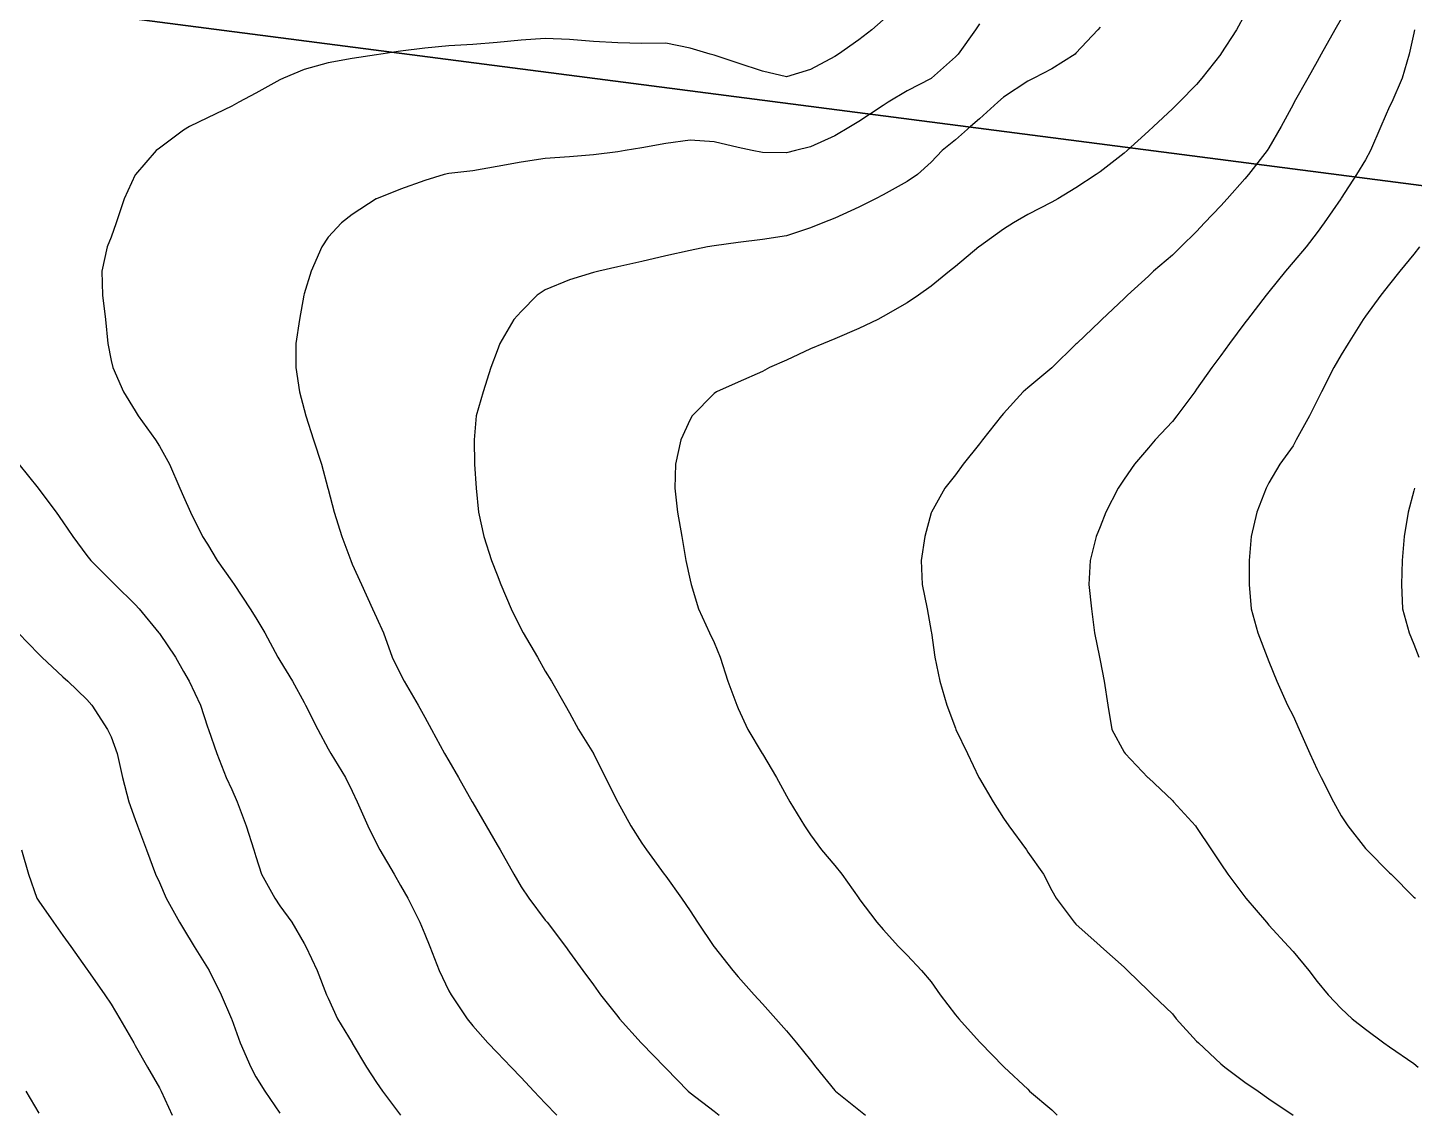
# Model space of a CAD drawing. Extents: x -729 to 771, y -779 to 721.
# Drawn here: x -155 to 34.1, y -561.3 to -413.4 of the extents above; entities that cross this region are included whole.
import ezdxf

# ---------------------------------------------------------------- set-up
doc = ezdxf.new("R2010")
doc.units = 0

msp = doc.modelspace()

# ---------------------------------------------------------------- linework, layer by layer
at = {"layer": 'CONTOURS'}
for points in [[(11.0149, -411.5741, 376.472), (9.8892, -413.6646, 376.472), (7.7255, -416.945, 376.472), (7.7189, -416.9541, 376.472), (5.1642, -420.2436, 376.472), (4.436, -421.1316, 376.472), (2.0643, -423.533, 376.472), (1.1465, -424.4505, 376.472), (-1.4283, -426.8225, 376.472), (-2.143, -427.479, 376.472), (-5.0142, -430.112, 376.472), (-5.4324, -430.4546, 376.472), (-8.7219, -433.0052, 376.472), (-9.2758, -433.4015, 376.472), (-12.0114, -435.1847, 376.472), (-14.4946, -436.6909, 376.472), (-15.3009, -437.1573, 376.472), (-18.5903, -438.8278, 376.472), (-20.5238, -439.9804, 376.472), (-21.8798, -440.8529, 376.472), (-25.1693, -443.2132, 376.472), (-25.2477, -443.2699, 376.472), (-28.4588, -445.9516, 376.472), (-29.2648, -446.5593, 376.472), (-31.7482, -448.6161, 376.472), (-33.4916, -449.8488, 376.472), (-35.0377, -450.8841, 376.472), (-38.3272, -452.7684, 376.472), (-39.0456, -453.1383, 376.472), (-41.6167, -454.3775, 376.472), (-44.9061, -455.7866, 376.472), (-46.4447, -456.4278, 376.472), (-48.1956, -457.1713, 376.472), (-51.4851, -458.7089, 376.472), (-53.8036, -459.7172, 376.472), (-54.7745, -460.2319, 376.472), (-58.064, -461.7189, 376.472), (-61.0263, -463.0067, 376.472), (-61.3535, -463.252, 376.472), (-64.3561, -466.2962, 376.472), (-64.643, -466.8044, 376.472), (-65.9119, -469.5857, 376.472), (-66.6154, -472.8751, 376.472), (-66.736, -476.1646, 376.472), (-66.3649, -479.4541, 376.472), (-65.7572, -482.7436, 376.472), (-65.2267, -486.033, 376.472), (-64.643, -488.7021, 376.472), (-64.5112, -489.3225, 376.472), (-63.509, -492.612, 376.472), (-62.0063, -495.9015, 376.472), (-61.3535, -497.1998, 376.472), (-60.5525, -499.1909, 376.472), (-59.4724, -502.4804, 376.472), (-58.2499, -505.7699, 376.472), (-58.064, -506.1944, 376.472), (-56.751, -509.0593, 376.472), (-54.7953, -512.3488, 376.472), (-54.7745, -512.3811, 376.472), (-52.8455, -515.6383, 376.472), (-51.4851, -518.1021, 376.472), (-51.0388, -518.9278, 376.472), (-49.044, -522.2172, 376.472), (-48.1956, -523.447, 376.472), (-46.714, -525.5067, 376.472), (-44.9061, -527.6285, 376.472), (-43.9355, -528.7962, 376.472), (-41.6401, -532.0857, 376.472), (-41.6167, -532.1195, 376.472), (-39.1499, -535.3751, 376.472), (-38.3272, -536.3674, 376.472), (-36.2345, -538.6646, 376.472), (-35.0377, -539.8473, 376.472), (-33.0652, -541.9541, 376.472), (-31.7482, -543.496, 376.472), (-30.5287, -545.2436, 376.472), (-28.4588, -547.9861, 376.472), (-27.9862, -548.533, 376.472), (-25.1693, -551.6886, 376.472), (-25.0428, -551.8225, 376.472), (-21.8798, -555.0518, 376.472), (-21.8206, -555.112, 376.472), (-18.5903, -558.1429, 376.472), (-18.3386, -558.4015, 376.472), (-15.3009, -560.9645, 376.472), (-14.5685, -561.6909, 376.472)], [(24.1728, -412.1436, 386.472), (23.2842, -413.6646, 386.472), (21.4124, -416.9541, 386.472), (20.8833, -417.9612, 386.472), (19.6273, -420.2436, 386.472), (17.7569, -423.533, 386.472), (17.5939, -423.8164, 386.472), (15.9674, -426.8225, 386.472), (14.3044, -429.7272, 386.472), (14.0495, -430.112, 386.472), (11.5234, -433.4015, 386.472), (11.0149, -433.9603, 386.472), (8.5913, -436.6909, 386.472), (7.7255, -437.6446, 386.472), (5.5317, -439.9804, 386.472), (4.436, -441.154, 386.472), (2.2688, -443.2699, 386.472), (1.1465, -444.3767, 386.472), (-1.4316, -446.5593, 386.472), (-2.143, -447.2561, 386.472), (-4.9787, -449.8488, 386.472), (-5.4324, -450.3005, 386.472), (-8.4791, -453.1383, 386.472), (-8.7219, -453.3795, 386.472), (-11.8928, -456.4278, 386.472), (-12.0114, -456.5434, 386.472), (-15.2809, -459.7172, 386.472), (-15.3009, -459.7339, 386.472), (-18.5903, -462.4985, 386.472), (-19.2001, -463.0067, 386.472), (-21.8798, -465.981, 386.472), (-22.1685, -466.2962, 386.472), (-24.7754, -469.5857, 386.472), (-25.1693, -470.1103, 386.472), (-27.3832, -472.8751, 386.472), (-28.4588, -474.3295, 386.472), (-29.9038, -476.1646, 386.472), (-31.7316, -479.4541, 386.472), (-31.7482, -479.5312, 386.472), (-32.633, -482.7436, 386.472), (-33.1126, -486.033, 386.472), (-32.9996, -489.3225, 386.472), (-32.3033, -492.612, 386.472), (-31.7482, -495.7322, 386.472), (-31.7253, -495.9015, 386.472), (-31.2418, -499.1909, 386.472), (-30.5681, -502.4804, 386.472), (-29.6434, -505.7699, 386.472), (-28.4588, -508.8862, 386.472), (-28.399, -509.0593, 386.472), (-26.828, -512.3488, 386.472), (-25.2394, -515.6383, 386.472), (-25.1693, -515.7641, 386.472), (-23.3092, -518.9278, 386.472), (-21.8798, -521.175, 386.472), (-21.174, -522.2172, 386.472), (-18.7828, -525.5067, 386.472), (-18.5903, -525.7853, 386.472), (-16.4306, -528.7962, 386.472), (-15.3009, -531.0121, 386.472), (-14.7001, -532.0857, 386.472), (-12.276, -535.3751, 386.472), (-12.0114, -535.6396, 386.472), (-8.7219, -538.5852, 386.472), (-8.64, -538.6646, 386.472), (-5.4324, -541.4993, 386.472), (-4.9669, -541.9541, 386.472), (-2.143, -544.7007, 386.472), (-1.6, -545.2436, 386.472), (1.1465, -547.872, 386.472), (1.6653, -548.533, 386.472), (4.436, -551.5642, 386.472), (4.6844, -551.8225, 386.472), (7.7255, -554.665, 386.472), (8.272, -555.112, 386.472), (11.0149, -557.1562, 386.472), (12.849, -558.4015, 386.472), (14.3044, -559.4308, 386.472), (17.5939, -561.664, 386.472)], [(-38.3272, -412.2995, 346.472), (-39.8525, -413.6646, 346.472), (-41.6167, -415.0022, 346.472), (-44.4026, -416.9541, 346.472), (-44.9061, -417.2907, 346.472), (-48.1956, -419.0726, 346.472), (-51.4851, -420.0577, 346.472), (-54.7745, -419.2752, 346.472), (-58.064, -418.2068, 346.472), (-61.3535, -417.1224, 346.472), (-61.9046, -416.9541, 346.472), (-64.643, -416.1558, 346.472), (-67.9324, -415.4945, 346.472), (-71.2219, -415.5073, 346.472), (-74.5114, -415.451, 346.472), (-77.8009, -415.2442, 346.472), (-81.0903, -414.9806, 346.472), (-84.3798, -414.8588, 346.472), (-87.6693, -415.0831, 346.472), (-90.9588, -415.4012, 346.472), (-94.2482, -415.6767, 346.472), (-97.5377, -415.8508, 346.472), (-100.8272, -416.1481, 346.472), (-104.1167, -416.576, 346.472), (-106.7887, -416.9541, 346.472), (-107.4061, -417.0438, 346.472), (-110.6956, -417.5482, 346.472), (-113.9851, -418.1623, 346.472), (-117.2745, -419.0796, 346.472), (-120.0849, -420.2436, 346.472), (-120.564, -420.4852, 346.472), (-123.8535, -422.3102, 346.472), (-126.1865, -423.533, 346.472), (-127.143, -424.0518, 346.472), (-130.4324, -425.68, 346.472), (-132.8854, -426.8225, 346.472), (-133.7219, -427.3288, 346.472), (-137.0114, -429.773, 346.472), (-137.4362, -430.112, 346.472), (-140.2782, -433.4015, 346.472), (-140.3009, -433.4471, 346.472), (-141.8114, -436.6909, 346.472), (-142.8947, -439.9804, 346.472), (-143.5903, -441.9108, 346.472), (-144.1095, -443.2699, 346.472), (-144.8775, -446.5593, 346.472), (-144.7826, -449.8488, 346.472), (-144.3331, -453.1383, 346.472), (-144.0302, -456.4278, 346.472), (-143.5903, -458.7504, 346.472), (-143.3727, -459.7172, 346.472), (-141.9187, -463.0067, 346.472), (-140.3009, -465.607, 346.472), (-139.8881, -466.2962, 346.472), (-137.5335, -469.5857, 346.472), (-137.0114, -470.4178, 346.472), (-135.6465, -472.8751, 346.472), (-134.2004, -476.1646, 346.472), (-133.7219, -477.2798, 346.472), (-132.772, -479.4541, 346.472), (-131.1065, -482.7436, 346.472), (-130.4324, -483.815, 346.472), (-129.1077, -486.033, 346.472), (-127.143, -488.8401, 346.472), (-126.8226, -489.3225, 346.472), (-124.6221, -492.612, 346.472), (-123.8535, -493.8514, 346.472), (-122.6343, -495.9015, 346.472), (-120.851, -499.1909, 346.472), (-120.564, -499.6627, 346.472), (-118.8427, -502.4804, 346.472), (-117.2745, -505.3794, 346.472), (-117.0686, -505.7699, 346.472), (-115.398, -509.0593, 346.472), (-113.9851, -511.7176, 346.472), (-113.6243, -512.3488, 346.472), (-111.6383, -515.6383, 346.472), (-110.6956, -517.4818, 346.472), (-110.0285, -518.9278, 346.472), (-108.5899, -522.2172, 346.472), (-107.4061, -524.6454, 346.472), (-106.9282, -525.5067, 346.472), (-104.9703, -528.7962, 346.472), (-104.1167, -530.3296, 346.472), (-103.1317, -532.0857, 346.472), (-101.4798, -535.3751, 346.472), (-100.8272, -536.9807, 346.472), (-100.1352, -538.6646, 346.472), (-98.8424, -541.9541, 346.472), (-97.5377, -544.7085, 346.472), (-97.2374, -545.2436, 346.472), (-95.0522, -548.533, 346.472), (-94.2482, -549.5005, 346.472), (-92.2306, -551.8225, 346.472), (-90.9588, -553.1305, 346.472), (-89.039, -555.112, 346.472), (-87.6693, -556.5464, 346.472), (-85.9394, -558.4015, 346.472), (-84.3798, -560.0383, 346.472), (-82.8228, -561.6909, 346.472)], [(-25.1693, -412.8599, 356.472), (-25.7224, -413.6646, 356.472), (-28.0601, -416.9541, 356.472), (-28.4588, -417.3586, 356.472), (-31.6953, -420.2436, 356.472), (-31.7482, -420.2831, 356.472), (-35.0377, -421.9692, 356.472), (-37.6152, -423.533, 356.472), (-38.3272, -423.9926, 356.472), (-41.6167, -426.1402, 356.472), (-42.751, -426.8225, 356.472), (-44.9061, -428.1112, 356.472), (-48.1956, -429.6169, 356.472), (-50.2466, -430.112, 356.472), (-51.4851, -430.4422, 356.472), (-54.7745, -430.3796, 356.472), (-56.1557, -430.112, 356.472), (-58.064, -429.7072, 356.472), (-61.3535, -428.9361, 356.472), (-64.643, -428.6828, 356.472), (-67.9324, -429.1378, 356.472), (-71.2219, -429.747, 356.472), (-73.4707, -430.112, 356.472), (-74.5114, -430.2903, 356.472), (-77.8009, -430.7134, 356.472), (-81.0903, -430.9897, 356.472), (-84.3798, -431.2168, 356.472), (-87.6693, -431.7148, 356.472), (-90.9588, -432.315, 356.472), (-94.2482, -432.8649, 356.472), (-97.5377, -433.2497, 356.472), (-98.1931, -433.4015, 356.472), (-100.8272, -434.2157, 356.472), (-104.1167, -435.3635, 356.472), (-107.4061, -436.6821, 356.472), (-107.4252, -436.6909, 356.472), (-110.6956, -438.8204, 356.472), (-112.188, -439.9804, 356.472), (-113.9851, -441.9321, 356.472), (-114.8359, -443.2699, 356.472), (-116.3289, -446.5593, 356.472), (-117.2745, -449.6462, 356.472), (-117.3278, -449.8488, 356.472), (-117.9167, -453.1383, 356.472), (-118.3875, -456.4278, 356.472), (-118.4033, -459.7172, 356.472), (-117.9128, -463.0067, 356.472), (-117.2745, -465.4155, 356.472), (-117.0476, -466.2962, 356.472), (-115.972, -469.5857, 356.472), (-114.9051, -472.8751, 356.472), (-114.0155, -476.1646, 356.472), (-113.9851, -476.2799, 356.472), (-113.1723, -479.4541, 356.472), (-112.122, -482.7436, 356.472), (-110.9168, -486.033, 356.472), (-110.6956, -486.5269, 356.472), (-109.4626, -489.3225, 356.472), (-107.9388, -492.612, 356.472), (-107.4061, -493.8199, 356.472), (-106.4462, -495.9015, 356.472), (-105.2442, -499.1909, 356.472), (-104.1167, -501.5375, 356.472), (-103.6207, -502.4804, 356.472), (-101.7391, -505.7699, 356.472), (-100.8272, -507.3929, 356.472), (-99.8981, -509.0593, 356.472), (-98.1249, -512.3488, 356.472), (-97.5377, -513.3467, 356.472), (-96.22, -515.6383, 356.472), (-94.3375, -518.9278, 356.472), (-94.2482, -519.066, 356.472), (-92.422, -522.2172, 356.472), (-90.9588, -524.8036, 356.472), (-90.5368, -525.5067, 356.472), (-88.6768, -528.7962, 356.472), (-87.6693, -530.5156, 356.472), (-86.6212, -532.0857, 356.472), (-84.3798, -535.0889, 356.472), (-84.1426, -535.3751, 356.472), (-81.6342, -538.6646, 356.472), (-81.0903, -539.4547, 356.472), (-79.2667, -541.9541, 356.472), (-77.8009, -543.9025, 356.472), (-76.8335, -545.2436, 356.472), (-74.5114, -548.2218, 356.472), (-74.2588, -548.533, 356.472), (-71.288, -551.8225, 356.472), (-71.2219, -551.8913, 356.472), (-68.0793, -555.112, 356.472), (-67.9324, -555.2618, 356.472), (-64.8872, -558.4015, 356.472), (-64.643, -558.6099, 356.472), (-61.3535, -561.1283, 356.472), (-60.6785, -561.6909, 356.472)], [(-8.7219, -413.2762, 366.472), (-9.0445, -413.6646, 366.472), (-12.0114, -416.8504, 366.472), (-12.1342, -416.9541, 366.472), (-15.3009, -418.9682, 366.472), (-17.7439, -420.2436, 366.472), (-18.5903, -420.6682, 366.472), (-21.8798, -422.8231, 366.472), (-22.6498, -423.533, 366.472), (-25.1693, -425.7775, 366.472), (-26.4174, -426.8225, 366.472), (-28.4588, -428.6535, 366.472), (-30.2538, -430.112, 366.472), (-31.7482, -431.6909, 366.472), (-33.6401, -433.4015, 366.472), (-35.0377, -434.3513, 366.472), (-38.3272, -436.1469, 366.472), (-39.3414, -436.6909, 366.472), (-41.6167, -437.8292, 366.472), (-44.9061, -439.3242, 366.472), (-46.5289, -439.9804, 366.472), (-48.1956, -440.6763, 366.472), (-51.4851, -441.7389, 366.472), (-54.7745, -442.2402, 366.472), (-58.064, -442.6404, 366.472), (-61.3535, -443.0955, 366.472), (-62.2815, -443.2699, 366.472), (-64.643, -443.749, 366.472), (-67.9324, -444.4596, 366.472), (-71.2219, -445.2687, 366.472), (-74.5114, -445.9791, 366.472), (-77.0741, -446.5593, 366.472), (-77.8009, -446.7471, 366.472), (-81.0903, -447.7405, 366.472), (-84.3798, -449.1119, 366.472), (-85.4764, -449.8488, 366.472), (-87.6693, -452.0506, 366.472), (-88.6679, -453.1383, 366.472), (-90.5697, -456.4278, 366.472), (-90.9588, -457.4313, 366.472), (-91.8286, -459.7172, 366.472), (-92.8477, -463.0067, 366.472), (-93.788, -466.2962, 366.472), (-94.0809, -469.5857, 366.472), (-94.0271, -472.8751, 366.472), (-93.8062, -476.1646, 366.472), (-93.4685, -479.4541, 366.472), (-92.7642, -482.7436, 366.472), (-91.6975, -486.033, 366.472), (-90.9588, -487.982, 366.472), (-90.4249, -489.3225, 366.472), (-89.0138, -492.612, 366.472), (-87.6693, -495.3875, 366.472), (-87.4047, -495.9015, 366.472), (-85.4261, -499.1909, 366.472), (-84.3798, -501.101, 366.472), (-83.5494, -502.4804, 366.472), (-81.6665, -505.7699, 366.472), (-81.0903, -506.794, 366.472), (-79.8345, -509.0593, 366.472), (-77.8171, -512.3488, 366.472), (-77.8009, -512.3754, 366.472), (-76.1909, -515.6383, 366.472), (-74.5332, -518.9278, 366.472), (-74.5114, -518.9682, 366.472), (-72.7057, -522.2172, 366.472), (-71.2219, -524.5781, 366.472), (-70.5894, -525.5067, 366.472), (-68.1726, -528.7962, 366.472), (-67.9324, -529.0973, 366.472), (-65.788, -532.0857, 366.472), (-64.643, -533.7858, 366.472), (-63.6212, -535.3751, 366.472), (-61.405, -538.6646, 366.472), (-61.3535, -538.7365, 366.472), (-58.7931, -541.9541, 366.472), (-58.064, -542.8287, 366.472), (-55.8818, -545.2436, 366.472), (-54.7745, -546.4708, 366.472), (-52.9314, -548.533, 366.472), (-51.4851, -550.1783, 366.472), (-50.1173, -551.8225, 366.472), (-48.1956, -554.1798, 366.472), (-47.4682, -555.112, 366.472), (-44.9061, -558.3065, 366.472), (-44.8234, -558.4015, 366.472), (-41.6167, -560.9334, 366.472), (-40.6932, -561.6909, 366.472)], [(34.1513, -413.6646, 396.472), (34.0412, -414.1067, 396.472), (33.4257, -416.9541, 396.472), (32.4684, -420.2436, 396.472), (31.0472, -423.533, 396.472), (30.7518, -424.0895, 396.472), (29.5457, -426.8225, 396.472), (28.166, -430.112, 396.472), (27.4623, -431.3876, 396.472), (26.2487, -433.4015, 396.472), (24.1728, -436.6102, 396.472), (24.1187, -436.6909, 396.472), (21.8435, -439.9804, 396.472), (20.8833, -441.3029, 396.472), (19.3573, -443.2699, 396.472), (17.5939, -445.3604, 396.472), (16.5416, -446.5593, 396.472), (14.3044, -449.3941, 396.472), (13.9371, -449.8488, 396.472), (11.3784, -453.1383, 396.472), (11.0149, -453.6316, 396.472), (8.9324, -456.4278, 396.472), (7.7255, -458.0586, 396.472), (6.5169, -459.7172, 396.472), (4.436, -462.6843, 396.472), (4.2136, -463.0067, 396.472), (1.7216, -466.2962, 396.472), (1.1465, -467.0543, 396.472), (-1.2265, -469.5857, 396.472), (-2.143, -470.672, 396.472), (-4.0208, -472.8751, 396.472), (-5.4324, -474.9319, 396.472), (-6.2397, -476.1646, 396.472), (-7.9235, -479.4541, 396.472), (-8.7219, -481.4169, 396.472), (-9.2726, -482.7436, 396.472), (-10.0721, -486.033, 396.472), (-10.2683, -489.3225, 396.472), (-9.9169, -492.612, 396.472), (-9.4716, -495.9015, 396.472), (-8.8068, -499.1909, 396.472), (-8.7219, -499.6663, 396.472), (-8.1787, -502.4804, 396.472), (-7.6593, -505.7699, 396.472), (-7.1456, -509.0593, 396.472), (-5.4324, -512.1632, 396.472), (-5.3088, -512.3488, 396.472), (-2.192, -515.6383, 396.472), (-2.143, -515.6856, 396.472), (1.1465, -518.7678, 396.472), (1.2937, -518.9278, 396.472), (4.2646, -522.2172, 396.472), (4.436, -522.4194, 396.472), (6.4761, -525.5067, 396.472), (7.7255, -527.4085, 396.472), (8.6906, -528.7962, 396.472), (11.0149, -531.9035, 396.472), (11.1618, -532.0857, 396.472), (13.9737, -535.3751, 396.472), (14.3044, -535.7556, 396.472), (16.9752, -538.6646, 396.472), (17.5939, -539.3733, 396.472), (19.7231, -541.9541, 396.472), (20.8833, -543.423, 396.472), (22.3936, -545.2436, 396.472), (24.1728, -547.1363, 396.472), (25.6435, -548.533, 396.472), (27.4623, -549.9591, 396.472), (29.9832, -551.8225, 396.472), (30.7518, -552.3425, 396.472), (34.0412, -554.6254, 396.472), (34.6662, -555.112, 396.472)], [(34.8102, -443.2699, 406.472), (34.0412, -444.2523, 406.472), (32.1453, -446.5593, 406.472), (30.7518, -448.3573, 406.472), (29.5694, -449.8488, 406.472), (27.4623, -452.6853, 406.472), (27.157, -453.1383, 406.472), (25.0991, -456.4278, 406.472), (24.1728, -457.9796, 406.472), (23.1372, -459.7172, 406.472), (21.4629, -463.0067, 406.472), (20.8833, -464.2045, 406.472), (19.8289, -466.2962, 406.472), (18.0106, -469.5857, 406.472), (17.5939, -470.3914, 406.472), (15.7827, -472.8751, 406.472), (14.3044, -475.4572, 406.472), (13.9036, -476.1646, 406.472), (12.6292, -479.4541, 406.472), (11.8797, -482.7436, 406.472), (11.596, -486.033, 406.472), (11.6116, -489.3225, 406.472), (11.8861, -492.612, 406.472), (12.7865, -495.9015, 406.472), (14.0489, -499.1909, 406.472), (14.3044, -499.8089, 406.472), (15.3668, -502.4804, 406.472), (16.842, -505.7699, 406.472), (17.5939, -507.217, 406.472), (18.4094, -509.0593, 406.472), (19.8642, -512.3488, 406.472), (20.8833, -514.5332, 406.472), (21.4095, -515.6383, 406.472), (23.085, -518.9278, 406.472), (24.1728, -520.8703, 406.472), (25.0428, -522.2172, 406.472), (27.4623, -525.3078, 406.472), (27.6485, -525.5067, 406.472), (30.7518, -528.61, 406.472), (30.9525, -528.7962, 406.472), (34.0412, -531.9354, 406.472), (34.2663, -532.0857, 406.472)], [(-156.1939, -472.8751, 336.472), (-153.555, -476.1646, 336.472), (-153.4588, -476.2869, 336.472), (-151.0866, -479.4541, 336.472), (-150.1693, -480.7374, 336.472), (-148.7905, -482.7436, 336.472), (-146.8798, -485.336, 336.472), (-146.3455, -486.033, 336.472), (-143.5903, -488.8177, 336.472), (-143.0827, -489.3225, 336.472), (-140.3009, -492.0159, 336.472), (-139.7705, -492.612, 336.472), (-137.069, -495.9015, 336.472), (-137.0114, -495.9816, 336.472), (-134.8256, -499.1909, 336.472), (-133.7219, -501.1764, 336.472), (-132.9465, -502.4804, 336.472), (-131.4212, -505.7699, 336.472), (-130.4324, -508.7153, 336.472), (-130.2951, -509.0593, 336.472), (-129.1723, -512.3488, 336.472), (-127.8904, -515.6383, 336.472), (-127.143, -517.2732, 336.472), (-126.3954, -518.9278, 336.472), (-125.1771, -522.2172, 336.472), (-124.1395, -525.5067, 336.472), (-123.8535, -526.4195, 336.472), (-123.0857, -528.7962, 336.472), (-121.2508, -532.0857, 336.472), (-120.564, -533.14, 336.472), (-118.9666, -535.3751, 336.472), (-117.2745, -538.2503, 336.472), (-117.0265, -538.6646, 336.472), (-115.4848, -541.9541, 336.472), (-114.2041, -545.2436, 336.472), (-113.9851, -545.7003, 336.472), (-112.7054, -548.533, 336.472), (-110.7203, -551.8225, 336.472), (-110.6956, -551.8583, 336.472), (-108.763, -555.112, 336.472), (-107.4061, -557.2364, 336.472), (-106.579, -558.4015, 336.472), (-104.1438, -561.6909, 336.472)], [(34.1312, -476.1646, 416.472), (34.0412, -476.5306, 416.472), (33.304, -479.4541, 416.472), (32.7511, -482.7436, 416.472), (32.4684, -486.033, 416.472), (32.3996, -489.3225, 416.472), (32.5071, -492.612, 416.472), (33.4023, -495.9015, 416.472), (34.0412, -497.4396, 416.472), (34.7594, -499.1909, 416.472)], [(-156.2739, -495.9015, 326.472), (-153.4588, -498.7983, 326.472), (-153.0266, -499.1909, 326.472), (-150.1693, -501.8866, 326.472), (-149.4896, -502.4804, 326.472), (-146.8798, -505.0017, 326.472), (-146.2307, -505.7699, 326.472), (-144.0927, -509.0593, 326.472), (-143.5903, -510.09, 326.472), (-142.7864, -512.3488, 326.472), (-142.0356, -515.6383, 326.472), (-141.1839, -518.9278, 326.472), (-140.3009, -521.3415, 326.472), (-139.9821, -522.2172, 326.472), (-138.7419, -525.5067, 326.472), (-137.5216, -528.7962, 326.472), (-137.0114, -529.9318, 326.472), (-136.0819, -532.0857, 326.472), (-134.2599, -535.3751, 326.472), (-133.7219, -536.2706, 326.472), (-132.2499, -538.6646, 326.472), (-130.4324, -541.5906, 326.472), (-130.2186, -541.9541, 326.472), (-128.5831, -545.2436, 326.472), (-127.1906, -548.533, 326.472), (-127.143, -548.6479, 326.472), (-125.9921, -551.8225, 326.472), (-124.5309, -555.112, 326.472), (-123.8535, -556.443, 326.472), (-122.6114, -558.4015, 326.472), (-120.564, -561.3911, 326.472)], [(-155.8148, -525.5067, 316.472), (-154.8557, -528.7962, 316.472), (-153.6972, -532.0857, 316.472), (-153.4588, -532.4697, 316.472), (-151.4513, -535.3751, 316.472), (-150.1693, -537.1824, 316.472), (-149.0767, -538.6646, 316.472), (-146.8798, -541.7649, 316.472), (-146.751, -541.9541, 316.472), (-144.4667, -545.2436, 316.472), (-143.5903, -546.5205, 316.472), (-142.3778, -548.533, 316.472), (-140.5102, -551.8225, 316.472), (-140.3009, -552.1715, 316.472), (-138.6178, -555.112, 316.472), (-137.0114, -557.9288, 316.472), (-136.7527, -558.4015, 316.472), (-135.2589, -561.6909, 316.472)], [(-155.2275, -558.4015, 306.472), (-153.4588, -561.3796, 306.472)]]:
    msp.add_polyline3d(points, dxfattribs=at)
at = {"layer": 'PARCELS'}
for points in [[(443.7164, 334.9813, 388.8843), (441.2043, 154.4185, 431.992), (440.7419, 121.1638, 441.7505), (440.3559, 88.5738, 453.1305), (433.5435, -486.4852, 491.4064), (388.8977, -480.7023, 507.2759), (356.7177, -476.5346, 517.7943), (324.8154, -472.4002, 526.4974), (108.8107, -444.4197, 451.9422), (-390.4601, -379.7509, 270.9095), (-390.0732, 54.7049, 154.9027), (-383.8169, 64.031, 155.5624), (-389.9981, 138.5055, 130.9682), (-389.7234, 448.0735, 166.4293), (443.7164, 334.9813, 388.8843)], [(-641.3198, -400.9408, 218.3642), (-667.9734, -343.8082, 217.8417), (-390.4601, -379.7509, 270.9095), (108.8107, -444.4197, 451.9422)]]:
    msp.add_polyline3d(points, dxfattribs=at)

doc.saveas('drawing.dxf')
